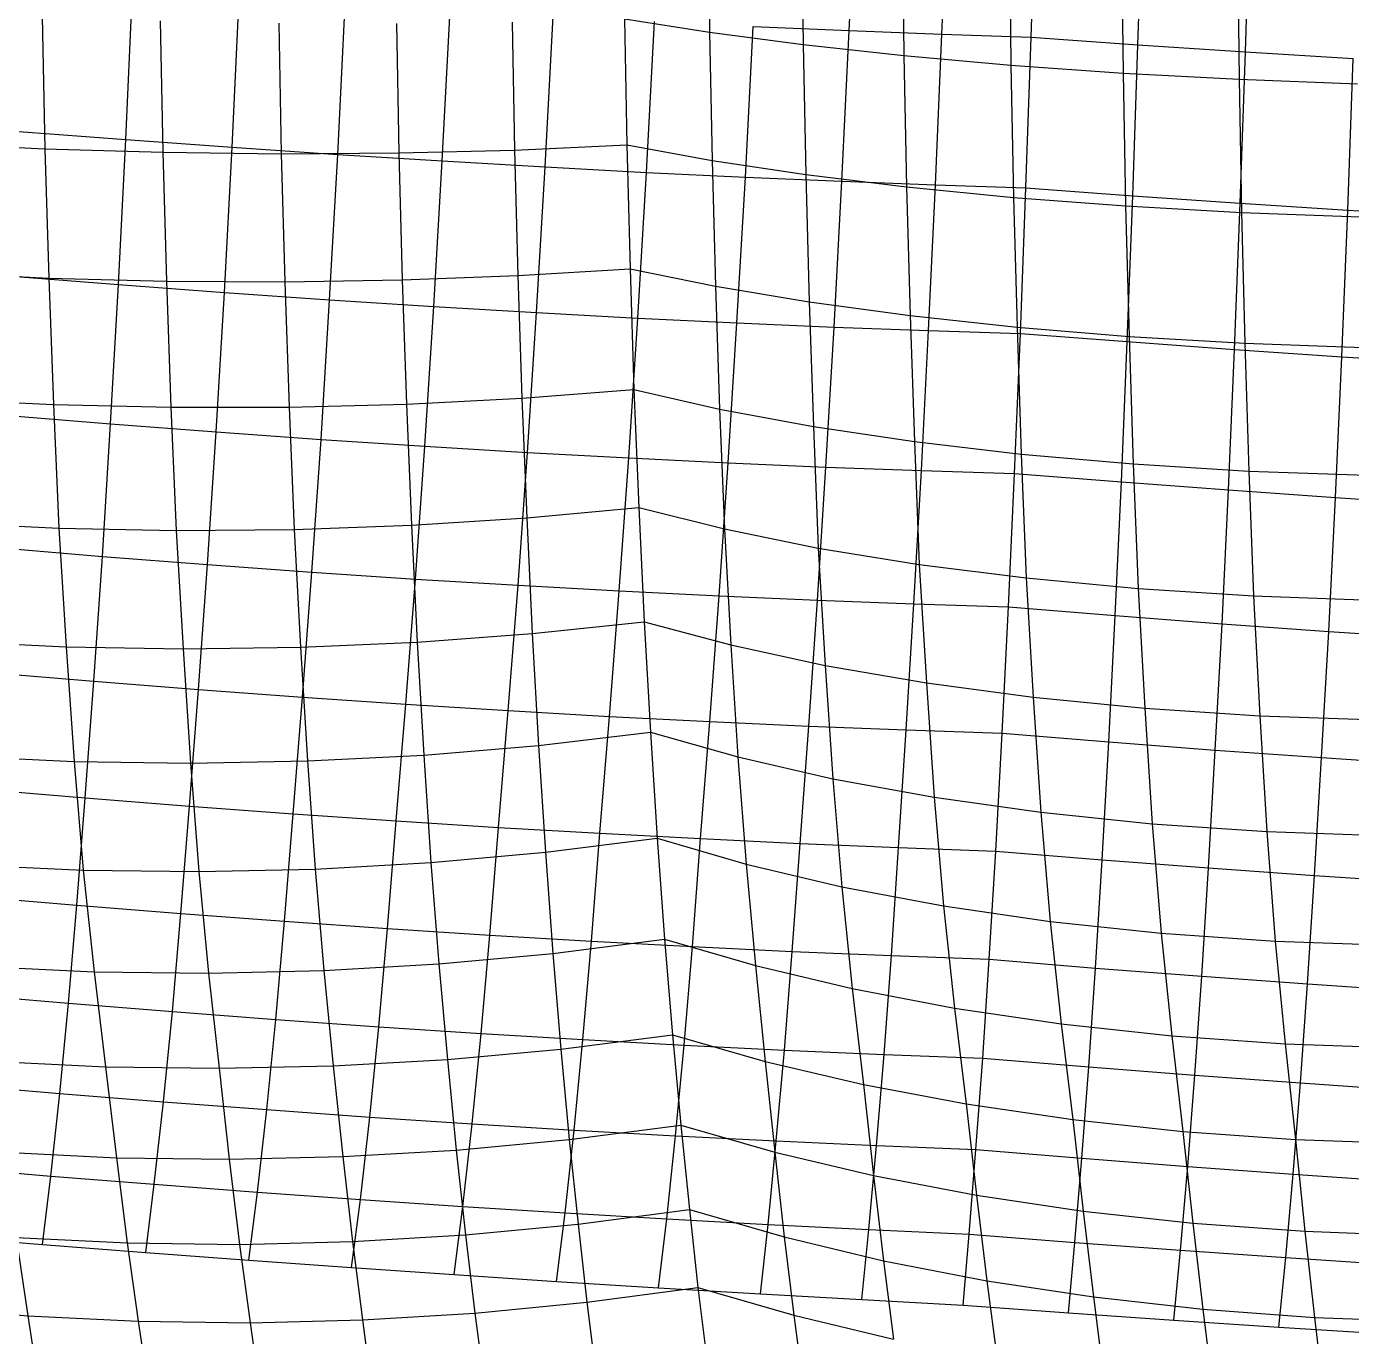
# Model space of a CAD drawing. Extents: x -429 to 429, y -1 to 209.
# Drawn here: x -140.01 to -114.73, y 15.68 to 40.67 of the extents above; entities that cross this region are included whole.
import ezdxf

# ---------------------------------------------------------------- set-up
doc = ezdxf.new("R2010")
doc.units = 0

msp = doc.modelspace()

# ---------------------------------------------------------------- linework, layer by layer
at = {"layer": 'default', "color": 3, "linetype": 'CONTINUOUS'}
for p, q in [((-124.313, 40.593, 28.727), (-124.178, 43.556, 29.001)), ((-122.543, 40.524, 27.706), (-122.425, 43.485, 27.94)), ((-120.841, 40.466, 26.577), (-120.748, 43.424, 26.764)), ((-120.841, 40.466, 26.577), (-120.748, 43.424, 26.764)), ((-118.805, 40.323, 26.88), (-118.714, 43.29, 27.12)), ((-116.754, 40.188, 27.055), (-116.661, 43.163, 27.339)), ((-138.117, 38.513, 32.194), (-137.988, 41.376, 32.54)), ((-136.087, 38.368, 32), (-135.951, 41.235, 32.369)), ((-134.072, 38.232, 31.688), (-133.928, 41.104, 32.071)), ((-132.078, 38.107, 31.259), (-131.928, 40.981, 31.646)), ((-130.113, 37.992, 30.716), (-129.959, 40.868, 31.097)), ((-128.183, 37.889, 30.06), (-128.028, 40.766, 30.426)), ((-126.294, 37.797, 29.293), (-126.144, 40.674, 29.635)), ((-126.144, 40.674, 29.635), (-124.313, 40.593, 28.727)), ((-124.453, 37.718, 28.418), (-124.313, 40.593, 28.727)), ((-124.313, 40.593, 28.727), (-122.543, 40.524, 27.706)), ((-122.666, 37.65, 27.438), (-122.543, 40.524, 27.706)), ((-122.543, 40.524, 27.706), (-120.841, 40.466, 26.577)), ((-120.94, 37.595, 26.355), (-120.841, 40.466, 26.577)), ((-120.94, 37.595, 26.355), (-120.841, 40.466, 26.577)), ((-120.841, 40.466, 26.577), (-118.805, 40.323, 26.88)), ((-118.902, 37.444, 26.605), (-118.805, 40.323, 26.88)), ((-118.805, 40.323, 26.88), (-116.754, 40.188, 27.055)), ((-116.854, 37.301, 26.736), (-116.754, 40.188, 27.055)), ((-116.754, 40.188, 27.055), (-114.696, 40.061, 27.1)), ((-114.801, 37.168, 26.748), (-114.696, 40.061, 27.1)), ((-140.155, 38.668, 32.271), (-138.117, 38.513, 32.194)), ((-138.256, 35.747, 31.801), (-138.117, 38.513, 32.194)), ((-138.117, 38.513, 32.194), (-136.087, 38.368, 32)), ((-136.234, 35.597, 31.58), (-136.087, 38.368, 32)), ((-136.087, 38.368, 32), (-134.072, 38.232, 31.688)), ((-134.227, 35.458, 31.253), (-134.072, 38.232, 31.688)), ((-134.072, 38.232, 31.688), (-132.078, 38.107, 31.259)), ((-132.239, 35.33, 30.821), (-132.078, 38.107, 31.259)), ((-132.078, 38.107, 31.259), (-130.113, 37.992, 30.716)), ((-130.278, 35.214, 30.284), (-130.113, 37.992, 30.716)), ((-130.113, 37.992, 30.716), (-128.183, 37.889, 30.06)), ((-128.347, 35.109, 29.644), (-128.183, 37.889, 30.06)), ((-128.183, 37.889, 30.06), (-126.294, 37.797, 29.293)), ((-126.454, 35.017, 28.904), (-126.294, 37.797, 29.293)), ((-126.294, 37.797, 29.293), (-124.453, 37.718, 28.418)), ((-124.602, 34.938, 28.064), (-124.453, 37.718, 28.418)), ((-124.453, 37.718, 28.418), (-122.666, 37.65, 27.438)), ((-122.798, 34.871, 27.128), (-122.666, 37.65, 27.438)), ((-122.666, 37.65, 27.438), (-120.94, 37.595, 26.355)), ((-121.046, 34.817, 26.097), (-120.94, 37.595, 26.355)), ((-121.046, 34.817, 26.097), (-120.94, 37.595, 26.355)), ((-120.94, 37.595, 26.355), (-118.902, 37.444, 26.605)), ((-119.007, 34.659, 26.288), (-118.902, 37.444, 26.605)), ((-118.902, 37.444, 26.605), (-116.854, 37.301, 26.736)), ((-116.962, 34.51, 26.371), (-116.854, 37.301, 26.736)), ((-116.854, 37.301, 26.736), (-114.801, 37.168, 26.748)), ((-114.915, 34.372, 26.346), (-114.801, 37.168, 26.748)), ((-114.801, 37.168, 26.748), (-112.751, 37.045, 26.641)), ((-140.287, 35.907, 31.914), (-138.256, 35.747, 31.801)), ((-138.404, 33.09, 31.37), (-138.256, 35.747, 31.801)), ((-138.256, 35.747, 31.801), (-136.234, 35.597, 31.58)), ((-136.39, 32.937, 31.123), (-136.234, 35.597, 31.58)), ((-136.234, 35.597, 31.58), (-134.227, 35.458, 31.253)), ((-134.39, 32.795, 30.781), (-134.227, 35.458, 31.253)), ((-134.227, 35.458, 31.253), (-132.239, 35.33, 30.821)), ((-132.408, 32.664, 30.344), (-132.239, 35.33, 30.821)), ((-132.239, 35.33, 30.821), (-130.278, 35.214, 30.284)), ((-130.45, 32.546, 29.814), (-130.278, 35.214, 30.284)), ((-130.278, 35.214, 30.284), (-128.347, 35.109, 29.644)), ((-128.519, 32.44, 29.19), (-128.347, 35.109, 29.644)), ((-128.347, 35.109, 29.644), (-126.454, 35.017, 28.904)), ((-126.62, 32.347, 28.476), (-126.454, 35.017, 28.904)), ((-126.454, 35.017, 28.904), (-124.602, 34.938, 28.064)), ((-124.757, 32.267, 27.673), (-124.602, 34.938, 28.064)), ((-124.602, 34.938, 28.064), (-122.798, 34.871, 27.128)), ((-122.935, 32.199, 26.782), (-122.798, 34.871, 27.128)), ((-122.798, 34.871, 27.128), (-121.046, 34.817, 26.097)), ((-121.157, 32.145, 25.805), (-121.046, 34.817, 26.097)), ((-121.157, 32.145, 25.805), (-121.046, 34.817, 26.097)), ((-121.046, 34.817, 26.097), (-119.007, 34.659, 26.288)), ((-119.119, 31.982, 25.936), (-119.007, 34.659, 26.288)), ((-119.007, 34.659, 26.288), (-116.962, 34.51, 26.371)), ((-117.077, 31.829, 25.97), (-116.962, 34.51, 26.371)), ((-116.962, 34.51, 26.371), (-114.915, 34.372, 26.346)), ((-115.036, 31.687, 25.907), (-114.915, 34.372, 26.346)), ((-114.915, 34.372, 26.346), (-112.872, 34.245, 26.213)), ((-140.428, 33.255, 31.521), (-138.404, 33.09, 31.37)), ((-138.561, 30.562, 30.894), (-138.404, 33.09, 31.37)), ((-138.404, 33.09, 31.37), (-136.39, 32.937, 31.123)), ((-136.555, 30.407, 30.619), (-136.39, 32.937, 31.123)), ((-136.39, 32.937, 31.123), (-134.39, 32.795, 30.781)), ((-134.563, 30.263, 30.26), (-134.39, 32.795, 30.781)), ((-134.39, 32.795, 30.781), (-132.408, 32.664, 30.344)), ((-132.587, 30.13, 29.818), (-132.408, 32.664, 30.344)), ((-132.408, 32.664, 30.344), (-130.45, 32.546, 29.814)), ((-130.631, 30.01, 29.294), (-130.45, 32.546, 29.814)), ((-130.45, 32.546, 29.814), (-128.519, 32.44, 29.19)), ((-128.699, 29.902, 28.689), (-128.519, 32.44, 29.19)), ((-128.519, 32.44, 29.19), (-126.62, 32.347, 28.476)), ((-126.794, 29.807, 28.004), (-126.62, 32.347, 28.476)), ((-126.62, 32.347, 28.476), (-124.757, 32.267, 27.673)), ((-124.919, 29.724, 27.24), (-124.757, 32.267, 27.673)), ((-124.757, 32.267, 27.673), (-122.935, 32.199, 26.782)), ((-123.078, 29.655, 26.399), (-122.935, 32.199, 26.782)), ((-122.935, 32.199, 26.782), (-121.157, 32.145, 25.805)), ((-121.274, 29.598, 25.482), (-121.157, 32.145, 25.805)), ((-121.274, 29.598, 25.482), (-121.157, 32.145, 25.805)), ((-121.157, 32.145, 25.805), (-119.119, 31.982, 25.936)), ((-119.238, 29.432, 25.547), (-119.119, 31.982, 25.936)), ((-119.119, 31.982, 25.936), (-117.077, 31.829, 25.97)), ((-117.2, 29.276, 25.527), (-117.077, 31.829, 25.97)), ((-117.077, 31.829, 25.97), (-115.036, 31.687, 25.907)), ((-115.164, 29.132, 25.422), (-115.036, 31.687, 25.907)), ((-115.036, 31.687, 25.907), (-112.999, 31.556, 25.747)), ((-140.576, 30.73, 31.086), (-138.561, 30.562, 30.894)), ((-138.726, 28.179, 30.384), (-138.561, 30.562, 30.894)), ((-138.561, 30.562, 30.894), (-136.555, 30.407, 30.619)), ((-136.728, 28.022, 30.077), (-136.555, 30.407, 30.619)), ((-136.555, 30.407, 30.619), (-134.563, 30.263, 30.26)), ((-134.743, 27.877, 29.7), (-134.563, 30.263, 30.26)), ((-134.563, 30.263, 30.26), (-132.587, 30.13, 29.818)), ((-132.772, 27.743, 29.253), (-132.587, 30.13, 29.818)), ((-132.587, 30.13, 29.818), (-130.631, 30.01, 29.294)), ((-130.819, 27.62, 28.736), (-130.631, 30.01, 29.294)), ((-130.631, 30.01, 29.294), (-128.699, 29.902, 28.689)), ((-128.885, 27.51, 28.15), (-128.699, 29.902, 28.689)), ((-128.699, 29.902, 28.689), (-126.794, 29.807, 28.004)), ((-126.973, 27.411, 27.495), (-126.794, 29.807, 28.004)), ((-126.794, 29.807, 28.004), (-124.919, 29.724, 27.24)), ((-125.086, 27.325, 26.774), (-124.919, 29.724, 27.24)), ((-124.919, 29.724, 27.24), (-123.078, 29.655, 26.399)), ((-123.225, 27.251, 25.986), (-123.078, 29.655, 26.399)), ((-123.078, 29.655, 26.399), (-121.274, 29.598, 25.482)), ((-121.395, 27.189, 25.132), (-121.274, 29.598, 25.482)), ((-121.395, 27.189, 25.132), (-121.274, 29.598, 25.482)), ((-121.274, 29.598, 25.482), (-119.238, 29.432, 25.547)), ((-119.361, 27.023, 25.128), (-119.238, 29.432, 25.547)), ((-119.238, 29.432, 25.547), (-117.2, 29.276, 25.527)), ((-117.328, 26.867, 25.05), (-117.2, 29.276, 25.527)), ((-117.2, 29.276, 25.527), (-115.164, 29.132, 25.422)), ((-115.3, 26.723, 24.901), (-115.164, 29.132, 25.422)), ((-115.164, 29.132, 25.422), (-113.135, 29, 25.232)), ((-140.732, 28.347, 30.619), (-138.726, 28.179, 30.384)), ((-138.892, 25.956, 29.865), (-138.726, 28.179, 30.384)), ((-138.726, 28.179, 30.384), (-136.728, 28.022, 30.077)), ((-136.902, 25.799, 29.529), (-136.728, 28.022, 30.077)), ((-136.728, 28.022, 30.077), (-134.743, 27.877, 29.7)), ((-134.923, 25.653, 29.135), (-134.743, 27.877, 29.7)), ((-134.743, 27.877, 29.7), (-132.772, 27.743, 29.253)), ((-132.957, 25.517, 28.682), (-132.772, 27.743, 29.253)), ((-132.772, 27.743, 29.253), (-130.819, 27.62, 28.736)), ((-131.004, 25.393, 28.171), (-130.819, 27.62, 28.736)), ((-130.819, 27.62, 28.736), (-128.885, 27.51, 28.15)), ((-129.068, 25.28, 27.603), (-128.885, 27.51, 28.15)), ((-128.885, 27.51, 28.15), (-126.973, 27.411, 27.495)), ((-127.149, 25.178, 26.977), (-126.973, 27.411, 27.495)), ((-126.973, 27.411, 27.495), (-125.086, 27.325, 26.774)), ((-125.25, 25.087, 26.295), (-125.086, 27.325, 26.774)), ((-125.086, 27.325, 26.774), (-123.225, 27.251, 25.986)), ((-123.372, 25.007, 25.556), (-123.225, 27.251, 25.986)), ((-123.225, 27.251, 25.986), (-121.395, 27.189, 25.132)), ((-121.517, 24.939, 24.763), (-121.395, 27.189, 25.132)), ((-121.517, 24.939, 24.763), (-121.395, 27.189, 25.132)), ((-121.395, 27.189, 25.132), (-119.361, 27.023, 25.128)), ((-119.487, 24.775, 24.693), (-119.361, 27.023, 25.128)), ((-119.361, 27.023, 25.128), (-117.328, 26.867, 25.05)), ((-117.46, 24.62, 24.562), (-117.328, 26.867, 25.05)), ((-117.328, 26.867, 25.05), (-115.3, 26.723, 24.901)), ((-115.437, 24.477, 24.372), (-115.3, 26.723, 24.901)), ((-115.3, 26.723, 24.901), (-113.277, 26.59, 24.68)), ((-140.891, 26.124, 30.141), (-138.892, 25.956, 29.865)), ((-139.049, 23.907, 29.395), (-138.892, 25.956, 29.865)), ((-138.892, 25.956, 29.865), (-136.902, 25.799, 29.529)), ((-137.063, 23.748, 29.042), (-136.902, 25.799, 29.529)), ((-136.902, 25.799, 29.529), (-134.923, 25.653, 29.135)), ((-135.086, 23.6, 28.637), (-134.923, 25.653, 29.135)), ((-134.923, 25.653, 29.135), (-132.957, 25.517, 28.682)), ((-133.121, 23.462, 28.181), (-132.957, 25.517, 28.682)), ((-132.957, 25.517, 28.682), (-131.004, 25.393, 28.171)), ((-131.168, 23.336, 27.673), (-131.004, 25.393, 28.171)), ((-131.004, 25.393, 28.171), (-129.068, 25.28, 27.603)), ((-129.229, 23.221, 27.115), (-129.068, 25.28, 27.603)), ((-129.068, 25.28, 27.603), (-127.149, 25.178, 26.977)), ((-127.305, 23.118, 26.505), (-127.149, 25.178, 26.977)), ((-127.149, 25.178, 26.977), (-125.25, 25.087, 26.295)), ((-125.398, 23.025, 25.846), (-125.25, 25.087, 26.295)), ((-125.25, 25.087, 26.295), (-123.372, 25.007, 25.556)), ((-123.509, 22.945, 25.136), (-123.372, 25.007, 25.556)), ((-123.372, 25.007, 25.556), (-121.517, 24.939, 24.763)), ((-121.64, 22.875, 24.378), (-121.517, 24.939, 24.763)), ((-121.64, 22.875, 24.378), (-121.517, 24.939, 24.763)), ((-121.517, 24.939, 24.763), (-119.487, 24.775, 24.693)), ((-119.612, 22.708, 24.269), (-119.487, 24.775, 24.693)), ((-119.487, 24.775, 24.693), (-117.46, 24.62, 24.562)), ((-117.588, 22.551, 24.107), (-117.46, 24.62, 24.562)), ((-117.46, 24.62, 24.562), (-115.437, 24.477, 24.372)), ((-115.568, 22.405, 23.892), (-115.437, 24.477, 24.372)), ((-115.437, 24.477, 24.372), (-113.421, 24.343, 24.121)), ((-141.044, 24.077, 29.695), (-139.049, 23.907, 29.395)), ((-139.21, 22.038, 28.897), (-139.049, 23.907, 29.395)), ((-139.049, 23.907, 29.395), (-137.063, 23.748, 29.042)), ((-137.227, 21.877, 28.526), (-137.063, 23.748, 29.042)), ((-137.063, 23.748, 29.042), (-135.086, 23.6, 28.637)), ((-135.253, 21.727, 28.11), (-135.086, 23.6, 28.637)), ((-135.086, 23.6, 28.637), (-133.121, 23.462, 28.181)), ((-133.289, 21.588, 27.65), (-133.121, 23.462, 28.181)), ((-133.121, 23.462, 28.181), (-131.168, 23.336, 27.673)), ((-131.335, 21.46, 27.145), (-131.168, 23.336, 27.673)), ((-131.168, 23.336, 27.673), (-129.229, 23.221, 27.115)), ((-129.393, 21.343, 26.597), (-129.229, 23.221, 27.115)), ((-129.229, 23.221, 27.115), (-127.305, 23.118, 26.505)), ((-127.464, 21.238, 26.005), (-127.305, 23.118, 26.505)), ((-127.305, 23.118, 26.505), (-125.398, 23.025, 25.846)), ((-125.549, 21.144, 25.369), (-125.398, 23.025, 25.846)), ((-125.398, 23.025, 25.846), (-123.509, 22.945, 25.136)), ((-123.649, 21.061, 24.69), (-123.509, 22.945, 25.136)), ((-123.509, 22.945, 25.136), (-121.64, 22.875, 24.378)), ((-121.765, 20.99, 23.969), (-121.64, 22.875, 24.378)), ((-121.765, 20.99, 23.969), (-121.64, 22.875, 24.378)), ((-121.64, 22.875, 24.378), (-119.612, 22.708, 24.269)), ((-119.74, 20.821, 23.82), (-119.612, 22.708, 24.269)), ((-119.612, 22.708, 24.269), (-117.588, 22.551, 24.107)), ((-117.719, 20.663, 23.624), (-117.588, 22.551, 24.107)), ((-117.588, 22.551, 24.107), (-115.568, 22.405, 23.892)), ((-115.702, 20.516, 23.383), (-115.568, 22.405, 23.892)), ((-115.568, 22.405, 23.892), (-113.554, 22.27, 23.624)), ((-141.2, 22.209, 29.223), (-139.21, 22.038, 28.897)), ((-139.376, 20.318, 28.365), (-139.21, 22.038, 28.897)), ((-139.21, 22.038, 28.897), (-137.227, 21.877, 28.526)), ((-137.397, 20.157, 27.975), (-137.227, 21.877, 28.526)), ((-137.227, 21.877, 28.526), (-135.253, 21.727, 28.11)), ((-135.425, 20.007, 27.548), (-135.253, 21.727, 28.11)), ((-135.253, 21.727, 28.11), (-133.289, 21.588, 27.65)), ((-133.462, 19.866, 27.083), (-133.289, 21.588, 27.65)), ((-133.289, 21.588, 27.65), (-131.335, 21.46, 27.145)), ((-131.507, 19.737, 26.582), (-131.335, 21.46, 27.145)), ((-131.335, 21.46, 27.145), (-129.393, 21.343, 26.597)), ((-129.562, 19.618, 26.045), (-129.393, 21.343, 26.597)), ((-129.393, 21.343, 26.597), (-127.464, 21.238, 26.005)), ((-127.628, 19.509, 25.47), (-127.464, 21.238, 26.005)), ((-127.464, 21.238, 26.005), (-125.549, 21.144, 25.369)), ((-125.704, 19.411, 24.86), (-125.549, 21.144, 25.369)), ((-125.549, 21.144, 25.369), (-123.649, 21.061, 24.69)), ((-123.793, 19.323, 24.213), (-123.649, 21.061, 24.69)), ((-123.649, 21.061, 24.69), (-121.765, 20.99, 23.969)), ((-121.894, 19.246, 23.531), (-121.765, 20.99, 23.969)), ((-121.894, 19.246, 23.531), (-121.765, 20.99, 23.969)), ((-121.765, 20.99, 23.969), (-119.74, 20.821, 23.82)), ((-119.873, 19.079, 23.339), (-119.74, 20.821, 23.82)), ((-119.74, 20.821, 23.82), (-117.719, 20.663, 23.624)), ((-141.362, 20.488, 28.718), (-139.376, 20.318, 28.365)), ((-117.854, 18.923, 23.109), (-117.719, 20.663, 23.624)), ((-117.719, 20.663, 23.624), (-115.702, 20.516, 23.383)), ((-115.84, 18.777, 22.841), (-115.702, 20.516, 23.383)), ((-115.702, 20.516, 23.383), (-113.691, 20.379, 23.097)), ((-139.546, 18.741, 27.811), (-139.376, 20.318, 28.365)), ((-139.376, 20.318, 28.365), (-137.397, 20.157, 27.975)), ((-137.571, 18.583, 27.399), (-137.397, 20.157, 27.975)), ((-137.397, 20.157, 27.975), (-135.425, 20.007, 27.548)), ((-135.602, 18.434, 26.958), (-135.425, 20.007, 27.548)), ((-135.425, 20.007, 27.548), (-133.462, 19.866, 27.083)), ((-133.639, 18.294, 26.489), (-133.462, 19.866, 27.083)), ((-133.462, 19.866, 27.083), (-131.507, 19.737, 26.582)), ((-131.683, 18.162, 25.992), (-131.507, 19.737, 26.582)), ((-131.507, 19.737, 26.582), (-129.562, 19.618, 26.045)), ((-129.735, 18.038, 25.466), (-129.562, 19.618, 26.045)), ((-129.562, 19.618, 26.045), (-127.628, 19.509, 25.47)), ((-127.794, 17.924, 24.913), (-127.628, 19.509, 25.47)), ((-127.628, 19.509, 25.47), (-125.704, 19.411, 24.86)), ((-125.862, 17.818, 24.332), (-125.704, 19.411, 24.86)), ((-125.704, 19.411, 24.86), (-123.793, 19.323, 24.213)), ((-123.938, 17.72, 23.722), (-123.793, 19.323, 24.213)), ((-123.793, 19.323, 24.213), (-121.894, 19.246, 23.531)), ((-122.023, 17.632, 23.086), (-121.894, 19.246, 23.531)), ((-122.023, 17.632, 23.086), (-121.894, 19.246, 23.531)), ((-121.894, 19.246, 23.531), (-119.873, 19.079, 23.339)), ((-120.006, 17.474, 22.845), (-119.873, 19.079, 23.339)), ((-119.873, 19.079, 23.339), (-117.854, 18.923, 23.109)), ((-141.527, 18.907, 28.194), (-139.546, 18.741, 27.811)), ((-139.704, 17.432, 27.288), (-139.546, 18.741, 27.811)), ((-139.546, 18.741, 27.811), (-137.571, 18.583, 27.399)), ((-117.992, 17.324, 22.574), (-117.854, 18.923, 23.109)), ((-117.854, 18.923, 23.109), (-115.84, 18.777, 22.841)), ((-115.982, 17.183, 22.275), (-115.84, 18.777, 22.841)), ((-115.84, 18.777, 22.841), (-113.832, 18.641, 22.535)), ((-137.734, 17.28, 26.85), (-137.571, 18.583, 27.399)), ((-137.571, 18.583, 27.399), (-135.602, 18.434, 26.958)), ((-135.768, 17.133, 26.395), (-135.602, 18.434, 26.958)), ((-135.602, 18.434, 26.958), (-133.639, 18.294, 26.489)), ((-133.806, 16.993, 25.92), (-133.639, 18.294, 26.489)), ((-133.639, 18.294, 26.489), (-131.683, 18.162, 25.992)), ((-131.849, 16.859, 25.428), (-131.683, 18.162, 25.992)), ((-131.683, 18.162, 25.992), (-129.735, 18.038, 25.466)), ((-129.897, 16.73, 24.917), (-129.735, 18.038, 25.466)), ((-129.735, 18.038, 25.466), (-127.794, 17.924, 24.913)), ((-127.949, 16.608, 24.387), (-127.794, 17.924, 24.913)), ((-127.794, 17.924, 24.913), (-125.862, 17.818, 24.332)), ((-126.006, 16.492, 23.839), (-125.862, 17.818, 24.332)), ((-125.862, 17.818, 24.332), (-123.938, 17.72, 23.722)), ((-124.069, 16.382, 23.274), (-123.938, 17.72, 23.722)), ((-123.938, 17.72, 23.722), (-122.023, 17.632, 23.086)), ((-141.678, 17.591, 27.707), (-139.704, 17.432, 27.288)), ((-122.137, 16.278, 22.689), (-122.023, 17.632, 23.086)), ((-122.137, 16.278, 22.689), (-122.023, 17.632, 23.086)), ((-122.023, 17.632, 23.086), (-120.006, 17.474, 22.845)), ((-120.126, 16.133, 22.392), (-120.006, 17.474, 22.845)), ((-120.006, 17.474, 22.845), (-117.992, 17.324, 22.574)), ((-139.704, 17.432, 27.288), (-137.734, 17.28, 26.85)), ((-137.734, 17.28, 26.85), (-135.768, 17.133, 26.395)), ((-118.118, 15.993, 22.076), (-117.992, 17.324, 22.574)), ((-117.992, 17.324, 22.574), (-115.982, 17.183, 22.275)), ((-135.768, 17.133, 26.395), (-133.806, 16.993, 25.92)), ((-133.806, 16.993, 25.92), (-131.849, 16.859, 25.428)), ((-116.113, 15.86, 21.742), (-115.982, 17.183, 22.275)), ((-115.982, 17.183, 22.275), (-113.976, 17.05, 21.947)), ((-131.849, 16.859, 25.428), (-129.897, 16.73, 24.917)), ((-129.897, 16.73, 24.917), (-127.949, 16.608, 24.387)), ((-127.949, 16.608, 24.387), (-126.006, 16.492, 23.839)), ((-126.006, 16.492, 23.839), (-124.069, 16.382, 23.274)), ((-124.069, 16.382, 23.274), (-122.137, 16.278, 22.689)), ((-122.137, 16.278, 22.689), (-120.126, 16.133, 22.392)), ((-120.126, 16.133, 22.392), (-118.118, 15.993, 22.076)), ((-118.118, 15.993, 22.076), (-116.113, 15.86, 21.742)), ((-116.113, 15.86, 21.742), (-114.112, 15.733, 21.388))]:
    msp.add_line(p, q, dxfattribs=at)
at = {"layer": 'default', "color": 5, "linetype": 'CONTINUOUS'}
for p, q in [((-127.007, 43.053, -9.301), (-126.976, 40.562, -8.989)), ((-125.226, 42.85, -10.745), (-125.194, 40.326, -10.425)), ((-123.304, 42.666, -11.996), (-123.271, 40.117, -11.668)), ((-121.261, 42.504, -13.038), (-121.228, 39.935, -12.705)), ((-119.12, 42.365, -13.861), (-119.088, 39.784, -13.524)), ((-116.905, 42.251, -14.455), (-116.875, 39.664, -14.117)), ((-139.712, 40.855, -8.597), (-139.658, 38.34, -8.186)), ((-137.459, 40.779, -8.822), (-137.408, 38.272, -8.414)), ((-135.197, 40.737, -8.811), (-135.148, 38.244, -8.409)), ((-132.949, 40.73, -8.564), (-132.903, 38.259, -8.17)), ((-130.742, 40.757, -8.084), (-130.697, 38.315, -7.701)), ((-128.599, 40.82, -7.376), (-126.976, 40.562, -8.989)), ((-128.599, 40.82, -7.376), (-128.555, 38.411, -7.006)), ((-128.599, 40.82, -7.376), (-128.555, 38.411, -7.006)), ((-126.976, 40.562, -8.989), (-125.194, 40.326, -10.425)), ((-126.976, 40.562, -8.989), (-126.928, 38.115, -8.606)), ((-125.194, 40.326, -10.425), (-123.271, 40.117, -11.668)), ((-125.194, 40.326, -10.425), (-125.143, 37.847, -10.03)), ((-123.271, 40.117, -11.668), (-121.228, 39.935, -12.705)), ((-123.271, 40.117, -11.668), (-123.219, 37.612, -11.264)), ((-121.228, 39.935, -12.705), (-119.088, 39.784, -13.524)), ((-121.228, 39.935, -12.705), (-121.177, 37.412, -12.294)), ((-119.088, 39.784, -13.524), (-116.875, 39.664, -14.117)), ((-119.088, 39.784, -13.524), (-119.039, 37.248, -13.108)), ((-116.875, 39.664, -14.117), (-114.613, 39.578, -14.476)), ((-116.875, 39.664, -14.117), (-116.828, 37.123, -13.698)), ((-141.874, 38.449, -7.728), (-139.658, 38.34, -8.186)), ((-139.658, 38.34, -8.186), (-137.408, 38.272, -8.414)), ((-139.658, 38.34, -8.186), (-139.586, 35.872, -7.707)), ((-137.408, 38.272, -8.414), (-135.148, 38.244, -8.409)), ((-137.408, 38.272, -8.414), (-137.339, 35.812, -7.938)), ((-135.148, 38.244, -8.409), (-132.903, 38.259, -8.17)), ((-135.148, 38.244, -8.409), (-135.082, 35.8, -7.939)), ((-132.903, 38.259, -8.17), (-130.697, 38.315, -7.701)), ((-132.903, 38.259, -8.17), (-132.84, 35.836, -7.709)), ((-130.697, 38.315, -7.701), (-128.555, 38.411, -7.006)), ((-130.697, 38.315, -7.701), (-130.636, 35.92, -7.251)), ((-128.555, 38.411, -7.006), (-126.928, 38.115, -8.606)), ((-128.555, 38.411, -7.006), (-128.495, 36.051, -6.571)), ((-128.555, 38.411, -7.006), (-128.495, 36.051, -6.571)), ((-126.928, 38.115, -8.606), (-125.143, 37.847, -10.03)), ((-126.928, 38.115, -8.606), (-126.864, 35.716, -8.156)), ((-125.143, 37.847, -10.03), (-123.219, 37.612, -11.264)), ((-125.143, 37.847, -10.03), (-125.077, 35.417, -9.568)), ((-123.219, 37.612, -11.264), (-121.177, 37.412, -12.294)), ((-123.219, 37.612, -11.264), (-123.152, 35.156, -10.791)), ((-121.177, 37.412, -12.294), (-119.039, 37.248, -13.108)), ((-121.177, 37.412, -12.294), (-121.111, 34.936, -11.813)), ((-119.039, 37.248, -13.108), (-116.828, 37.123, -13.698)), ((-119.039, 37.248, -13.108), (-118.974, 34.76, -12.622)), ((-116.828, 37.123, -13.698), (-114.568, 37.038, -14.058)), ((-116.828, 37.123, -13.698), (-116.765, 34.63, -13.21)), ((-141.8, 35.98, -7.248), (-139.586, 35.872, -7.707)), ((-132.84, 35.836, -7.709), (-130.636, 35.92, -7.251)), ((-130.636, 35.92, -7.251), (-128.495, 36.051, -6.571)), ((-130.636, 35.92, -7.251), (-130.559, 33.579, -6.737)), ((-128.495, 36.051, -6.571), (-126.864, 35.716, -8.156)), ((-128.495, 36.051, -6.571), (-128.419, 33.745, -6.072)), ((-128.495, 36.051, -6.571), (-128.419, 33.745, -6.072)), ((-139.586, 35.872, -7.707), (-137.339, 35.812, -7.938)), ((-139.586, 35.872, -7.707), (-139.497, 33.458, -7.161)), ((-137.339, 35.812, -7.938), (-135.082, 35.8, -7.939)), ((-137.339, 35.812, -7.938), (-137.253, 33.407, -7.395)), ((-135.082, 35.8, -7.939), (-132.84, 35.836, -7.709)), ((-135.082, 35.8, -7.939), (-134.999, 33.41, -7.402)), ((-132.84, 35.836, -7.709), (-132.76, 33.467, -7.182)), ((-126.864, 35.716, -8.156), (-125.077, 35.417, -9.568)), ((-126.864, 35.716, -8.156), (-126.785, 33.371, -7.641)), ((-125.077, 35.417, -9.568), (-123.152, 35.156, -10.791)), ((-125.077, 35.417, -9.568), (-124.996, 33.04, -9.039)), ((-123.152, 35.156, -10.791), (-121.111, 34.936, -11.813)), ((-123.152, 35.156, -10.791), (-123.07, 32.753, -10.251)), ((-121.111, 34.936, -11.813), (-118.974, 34.76, -12.622)), ((-121.111, 34.936, -11.813), (-121.029, 32.515, -11.264)), ((-118.974, 34.76, -12.622), (-116.765, 34.63, -13.21)), ((-118.974, 34.76, -12.622), (-118.894, 32.327, -12.067)), ((-116.765, 34.63, -13.21), (-114.509, 34.547, -13.57)), ((-116.765, 34.63, -13.21), (-116.688, 32.191, -12.652)), ((-130.559, 33.579, -6.737), (-128.419, 33.745, -6.072)), ((-128.419, 33.745, -6.072), (-126.785, 33.371, -7.641)), ((-128.419, 33.745, -6.072), (-128.329, 31.497, -5.511)), ((-128.419, 33.745, -6.072), (-128.329, 31.497, -5.511)), ((-141.707, 33.565, -6.702), (-139.497, 33.458, -7.161)), ((-139.497, 33.458, -7.161), (-137.253, 33.407, -7.395)), ((-139.497, 33.458, -7.161), (-139.392, 31.101, -6.56)), ((-137.253, 33.407, -7.395), (-134.999, 33.41, -7.402)), ((-137.253, 33.407, -7.395), (-137.151, 31.058, -6.797)), ((-134.999, 33.41, -7.402), (-132.76, 33.467, -7.182)), ((-134.999, 33.41, -7.402), (-134.9, 31.076, -6.81)), ((-132.76, 33.467, -7.182), (-130.559, 33.579, -6.737)), ((-132.76, 33.467, -7.182), (-132.664, 31.156, -6.598)), ((-130.559, 33.579, -6.737), (-130.466, 31.297, -6.163)), ((-126.785, 33.371, -7.641), (-124.996, 33.04, -9.039)), ((-126.785, 33.371, -7.641), (-126.692, 31.086, -7.066)), ((-124.996, 33.04, -9.039), (-123.07, 32.753, -10.251)), ((-124.996, 33.04, -9.039), (-124.902, 30.721, -8.451)), ((-123.07, 32.753, -10.251), (-121.029, 32.515, -11.264)), ((-123.07, 32.753, -10.251), (-122.976, 30.409, -9.653)), ((-121.029, 32.515, -11.264), (-118.894, 32.327, -12.067)), ((-121.029, 32.515, -11.264), (-120.936, 30.151, -10.659)), ((-118.894, 32.327, -12.067), (-116.688, 32.191, -12.652)), ((-118.894, 32.327, -12.067), (-118.802, 29.95, -11.457)), ((-116.688, 32.191, -12.652), (-114.434, 32.11, -13.013)), ((-116.688, 32.191, -12.652), (-116.598, 29.81, -12.04)), ((-130.466, 31.297, -6.163), (-128.329, 31.497, -5.511)), ((-128.329, 31.497, -5.511), (-126.692, 31.086, -7.066)), ((-128.329, 31.497, -5.511), (-128.224, 29.316, -4.892)), ((-128.329, 31.497, -5.511), (-128.224, 29.316, -4.892)), ((-141.6, 31.206, -6.101), (-139.392, 31.101, -6.56)), ((-139.392, 31.101, -6.56), (-137.151, 31.058, -6.797)), ((-139.392, 31.101, -6.56), (-139.254, 28.836, -5.811)), ((-134.9, 31.076, -6.81), (-132.664, 31.156, -6.598)), ((-132.664, 31.156, -6.598), (-130.466, 31.297, -6.163)), ((-132.664, 31.156, -6.598), (-132.554, 28.926, -5.903)), ((-130.466, 31.297, -6.163), (-130.361, 29.089, -5.503)), ((-137.151, 31.058, -6.797), (-134.9, 31.076, -6.81)), ((-137.151, 31.058, -6.797), (-137.023, 28.799, -6.058)), ((-134.9, 31.076, -6.81), (-134.782, 28.83, -6.089)), ((-126.692, 31.086, -7.066), (-124.902, 30.721, -8.451)), ((-126.692, 31.086, -7.066), (-126.571, 28.873, -6.408)), ((-124.902, 30.721, -8.451), (-122.976, 30.409, -9.653)), ((-124.902, 30.721, -8.451), (-124.77, 28.483, -7.759)), ((-122.976, 30.409, -9.653), (-120.936, 30.151, -10.659)), ((-122.976, 30.409, -9.653), (-122.84, 28.15, -8.932)), ((-120.936, 30.151, -10.659), (-118.802, 29.95, -11.457)), ((-120.936, 30.151, -10.659), (-120.8, 27.877, -9.916)), ((-118.802, 29.95, -11.457), (-116.598, 29.81, -12.04)), ((-118.802, 29.95, -11.457), (-118.672, 27.667, -10.7)), ((-116.598, 29.81, -12.04), (-114.347, 29.73, -12.401)), ((-116.598, 29.81, -12.04), (-116.476, 27.522, -11.276)), ((-132.554, 28.926, -5.903), (-130.361, 29.089, -5.503)), ((-130.361, 29.089, -5.503), (-128.224, 29.316, -4.892)), ((-130.361, 29.089, -5.503), (-130.241, 26.956, -4.792)), ((-128.224, 29.316, -4.892), (-126.571, 28.873, -6.408)), ((-128.224, 29.316, -4.892), (-128.106, 27.208, -4.22)), ((-128.224, 29.316, -4.892), (-128.106, 27.208, -4.22)), ((-141.453, 28.94, -5.351), (-139.254, 28.836, -5.811)), ((-139.254, 28.836, -5.811), (-137.023, 28.799, -6.058)), ((-139.254, 28.836, -5.811), (-139.103, 26.649, -5.019)), ((-137.023, 28.799, -6.058), (-134.782, 28.83, -6.089)), ((-134.782, 28.83, -6.089), (-132.554, 28.926, -5.903)), ((-134.782, 28.83, -6.089), (-134.65, 26.659, -5.322)), ((-132.554, 28.926, -5.903), (-132.429, 26.772, -5.161)), ((-126.571, 28.873, -6.408), (-124.77, 28.483, -7.759)), ((-126.571, 28.873, -6.408), (-126.437, 26.735, -5.699)), ((-137.023, 28.799, -6.058), (-136.882, 26.618, -5.274)), ((-124.77, 28.483, -7.759), (-122.84, 28.15, -8.932)), ((-124.77, 28.483, -7.759), (-124.628, 26.32, -7.017)), ((-122.84, 28.15, -8.932), (-120.8, 27.877, -9.916)), ((-122.84, 28.15, -8.932), (-122.694, 25.967, -8.163)), ((-120.8, 27.877, -9.916), (-118.672, 27.667, -10.7)), ((-120.8, 27.877, -9.916), (-120.656, 25.68, -9.126)), ((-118.672, 27.667, -10.7), (-116.476, 27.522, -11.276)), ((-118.672, 27.667, -10.7), (-118.532, 25.461, -9.896)), ((-116.476, 27.522, -11.276), (-114.234, 27.444, -11.639)), ((-116.476, 27.522, -11.276), (-116.343, 25.313, -10.466)), ((-130.241, 26.956, -4.792), (-128.106, 27.208, -4.22)), ((-128.106, 27.208, -4.22), (-126.437, 26.735, -5.699)), ((-128.106, 27.208, -4.22), (-127.976, 25.185, -3.503)), ((-128.106, 27.208, -4.22), (-127.976, 25.185, -3.503)), ((-132.429, 26.772, -5.161), (-130.241, 26.956, -4.792)), ((-130.241, 26.956, -4.792), (-130.11, 24.917, -4.012)), ((-141.293, 26.751, -4.557), (-139.103, 26.649, -5.019)), ((-139.103, 26.649, -5.019), (-136.882, 26.618, -5.274)), ((-139.103, 26.649, -5.019), (-138.926, 24.577, -4.107)), ((-136.882, 26.618, -5.274), (-134.65, 26.659, -5.322)), ((-136.882, 26.618, -5.274), (-136.719, 24.55, -4.377)), ((-134.65, 26.659, -5.322), (-132.429, 26.772, -5.161)), ((-134.65, 26.659, -5.322), (-134.501, 24.598, -4.451)), ((-132.429, 26.772, -5.161), (-132.292, 24.721, -4.329)), ((-126.437, 26.735, -5.699), (-124.628, 26.32, -7.017)), ((-126.437, 26.735, -5.699), (-126.281, 24.691, -4.923)), ((-124.628, 26.32, -7.017), (-122.694, 25.967, -8.163)), ((-124.628, 26.32, -7.017), (-124.455, 24.26, -6.191)), ((-122.694, 25.967, -8.163), (-120.656, 25.68, -9.126)), ((-122.694, 25.967, -8.163), (-122.515, 23.894, -7.294)), ((-120.656, 25.68, -9.126), (-118.532, 25.461, -9.896)), ((-120.656, 25.68, -9.126), (-120.477, 23.598, -8.225)), ((-118.532, 25.461, -9.896), (-116.343, 25.313, -10.466)), ((-118.532, 25.461, -9.896), (-118.361, 23.373, -8.974)), ((-116.343, 25.313, -10.466), (-114.11, 25.236, -10.831)), ((-116.343, 25.313, -10.466), (-116.183, 23.222, -9.534)), ((-130.11, 24.917, -4.012), (-127.976, 25.185, -3.503)), ((-127.976, 25.185, -3.503), (-126.281, 24.691, -4.923)), ((-127.976, 25.185, -3.503), (-127.835, 23.257, -2.745)), ((-127.976, 25.185, -3.503), (-127.835, 23.257, -2.745)), ((-132.292, 24.721, -4.329), (-130.11, 24.917, -4.012)), ((-130.11, 24.917, -4.012), (-129.969, 22.985, -3.17)), ((-141.102, 24.68, -3.643), (-138.926, 24.577, -4.107)), ((-138.926, 24.577, -4.107), (-136.719, 24.55, -4.377)), ((-138.926, 24.577, -4.107), (-138.721, 22.639, -3.085)), ((-136.719, 24.55, -4.377), (-134.501, 24.598, -4.451)), ((-136.719, 24.55, -4.377), (-136.535, 22.612, -3.375)), ((-134.501, 24.598, -4.451), (-132.292, 24.721, -4.329)), ((-134.501, 24.598, -4.451), (-134.336, 22.661, -3.486)), ((-132.292, 24.721, -4.329), (-132.142, 22.786, -3.417)), ((-126.281, 24.691, -4.923), (-124.455, 24.26, -6.191)), ((-126.281, 24.691, -4.923), (-126.102, 22.754, -4.087)), ((-124.455, 24.26, -6.191), (-122.515, 23.894, -7.294)), ((-124.455, 24.26, -6.191), (-124.254, 22.316, -5.286)), ((-122.515, 23.894, -7.294), (-120.477, 23.598, -8.225)), ((-122.515, 23.894, -7.294), (-122.304, 21.945, -6.333)), ((-120.477, 23.598, -8.225), (-118.361, 23.373, -8.974)), ((-120.477, 23.598, -8.225), (-120.267, 21.645, -7.22)), ((-118.361, 23.373, -8.974), (-116.183, 23.222, -9.534)), ((-118.361, 23.373, -8.974), (-118.16, 21.418, -7.941)), ((-129.969, 22.985, -3.17), (-127.835, 23.257, -2.745)), ((-127.835, 23.257, -2.745), (-126.102, 22.754, -4.087)), ((-127.835, 23.257, -2.745), (-127.685, 21.432, -1.952)), ((-127.835, 23.257, -2.745), (-127.685, 21.432, -1.952)), ((-116.183, 23.222, -9.534), (-113.965, 23.146, -9.901)), ((-116.183, 23.222, -9.534), (-115.998, 21.265, -8.489)), ((-134.336, 22.661, -3.486), (-132.142, 22.786, -3.417)), ((-132.142, 22.786, -3.417), (-129.969, 22.985, -3.17)), ((-132.142, 22.786, -3.417), (-131.979, 20.966, -2.463)), ((-129.969, 22.985, -3.17), (-129.817, 21.162, -2.288)), ((-126.102, 22.754, -4.087), (-124.254, 22.316, -5.286)), ((-126.102, 22.754, -4.087), (-125.914, 20.926, -3.211)), ((-140.879, 22.742, -2.618), (-138.721, 22.639, -3.085)), ((-138.721, 22.639, -3.085), (-136.535, 22.612, -3.375)), ((-138.721, 22.639, -3.085), (-138.503, 20.825, -2.016)), ((-136.535, 22.612, -3.375), (-134.336, 22.661, -3.486)), ((-136.535, 22.612, -3.375), (-136.336, 20.797, -2.326)), ((-134.336, 22.661, -3.486), (-134.157, 20.844, -2.476)), ((-124.254, 22.316, -5.286), (-122.304, 21.945, -6.333)), ((-124.254, 22.316, -5.286), (-124.042, 20.487, -4.339)), ((-122.304, 21.945, -6.333), (-120.267, 21.645, -7.22)), ((-122.304, 21.945, -6.333), (-122.081, 20.116, -5.327)), ((-120.267, 21.645, -7.22), (-118.16, 21.418, -7.941)), ((-120.267, 21.645, -7.22), (-120.045, 19.816, -6.169)), ((-129.817, 21.162, -2.288), (-127.685, 21.432, -1.952)), ((-127.685, 21.432, -1.952), (-125.914, 20.926, -3.211)), ((-127.685, 21.432, -1.952), (-127.527, 19.712, -1.134)), ((-127.685, 21.432, -1.952), (-127.527, 19.712, -1.134)), ((-118.16, 21.418, -7.941), (-115.998, 21.265, -8.489)), ((-118.16, 21.418, -7.941), (-117.947, 19.589, -6.86)), ((-115.998, 21.265, -8.489), (-113.798, 21.189, -8.86)), ((-115.998, 21.265, -8.489), (-115.8, 19.436, -7.395)), ((-131.979, 20.966, -2.463), (-129.817, 21.162, -2.288)), ((-129.817, 21.162, -2.288), (-129.655, 19.437, -1.412)), ((-140.642, 20.929, -1.546), (-138.503, 20.825, -2.016)), ((-138.503, 20.825, -2.016), (-136.336, 20.797, -2.326)), ((-138.503, 20.825, -2.016), (-138.295, 19.09, -1.02)), ((-136.336, 20.797, -2.326), (-134.157, 20.844, -2.476)), ((-136.336, 20.797, -2.326), (-136.141, 19.063, -1.344)), ((-134.157, 20.844, -2.476), (-131.979, 20.966, -2.463)), ((-134.157, 20.844, -2.476), (-133.975, 19.112, -1.518)), ((-131.979, 20.966, -2.463), (-131.809, 19.237, -1.54)), ((-125.914, 20.926, -3.211), (-124.042, 20.487, -4.339)), ((-125.914, 20.926, -3.211), (-125.733, 19.197, -2.338)), ((-124.042, 20.487, -4.339), (-122.081, 20.116, -5.327)), ((-124.042, 20.487, -4.339), (-123.848, 18.75, -3.417)), ((-122.081, 20.116, -5.327), (-120.045, 19.816, -6.169)), ((-122.081, 20.116, -5.327), (-121.882, 18.373, -4.366)), ((-120.045, 19.816, -6.169), (-117.947, 19.589, -6.86)), ((-120.045, 19.816, -6.169), (-119.847, 18.069, -5.179)), ((-129.655, 19.437, -1.412), (-127.527, 19.712, -1.134)), ((-127.527, 19.712, -1.134), (-125.733, 19.197, -2.338)), ((-127.527, 19.712, -1.134), (-127.363, 18.105, -0.302)), ((-127.527, 19.712, -1.134), (-127.363, 18.105, -0.302)), ((-117.947, 19.589, -6.86), (-115.8, 19.436, -7.395)), ((-117.947, 19.589, -6.86), (-117.754, 17.84, -5.851)), ((-133.975, 19.112, -1.518), (-131.809, 19.237, -1.54)), ((-131.809, 19.237, -1.54), (-129.655, 19.437, -1.412)), ((-131.809, 19.237, -1.54), (-131.633, 17.618, -0.624)), ((-129.655, 19.437, -1.412), (-129.487, 17.823, -0.534)), ((-115.8, 19.436, -7.395), (-113.619, 19.359, -7.771)), ((-115.8, 19.436, -7.395), (-115.617, 17.686, -6.377)), ((-140.422, 19.194, -0.548), (-138.295, 19.09, -1.02)), ((-138.295, 19.09, -1.02), (-136.141, 19.063, -1.344)), ((-138.295, 19.09, -1.02), (-138.088, 17.464, -0.045)), ((-136.141, 19.063, -1.344), (-133.975, 19.112, -1.518)), ((-136.141, 19.063, -1.344), (-135.945, 17.437, -0.379)), ((-133.975, 19.112, -1.518), (-133.789, 17.489, -0.573)), ((-125.733, 19.197, -2.338), (-123.848, 18.75, -3.417)), ((-125.733, 19.197, -2.338), (-125.554, 17.58, -1.46)), ((-123.848, 18.75, -3.417), (-121.882, 18.373, -4.366)), ((-123.848, 18.75, -3.417), (-123.659, 17.125, -2.5)), ((-121.882, 18.373, -4.366), (-119.847, 18.069, -5.179)), ((-121.882, 18.373, -4.366), (-121.689, 16.741, -3.418)), ((-129.487, 17.823, -0.534), (-127.363, 18.105, -0.302)), ((-127.363, 18.105, -0.302), (-125.554, 17.58, -1.46)), ((-127.363, 18.105, -0.302), (-127.198, 16.615, 0.532)), ((-127.363, 18.105, -0.302), (-127.198, 16.615, 0.532)), ((-119.847, 18.069, -5.179), (-117.754, 17.84, -5.851)), ((-119.847, 18.069, -5.179), (-119.654, 16.433, -4.206)), ((-131.633, 17.618, -0.624), (-129.487, 17.823, -0.534)), ((-129.487, 17.823, -0.534), (-129.316, 16.331, 0.347)), ((-117.754, 17.84, -5.851), (-115.617, 17.686, -6.377)), ((-117.754, 17.84, -5.851), (-117.566, 16.2, -4.862)), ((-140.206, 17.568, 0.428), (-138.088, 17.464, -0.045)), ((-140.206, 17.568, 0.428), (-139.986, 16.074, 1.409)), ((-138.088, 17.464, -0.045), (-135.945, 17.437, -0.379)), ((-138.088, 17.464, -0.045), (-137.877, 15.969, 0.934)), ((-135.945, 17.437, -0.379), (-133.789, 17.489, -0.573)), ((-133.789, 17.489, -0.573), (-131.633, 17.618, -0.624)), ((-133.789, 17.489, -0.573), (-133.601, 15.994, 0.376)), ((-131.633, 17.618, -0.624), (-131.454, 16.124, 0.295)), ((-125.554, 17.58, -1.46), (-123.659, 17.125, -2.5)), ((-125.554, 17.58, -1.46), (-125.371, 16.084, -0.58)), ((-115.617, 17.686, -6.377), (-113.448, 17.608, -6.756)), ((-115.617, 17.686, -6.377), (-115.437, 16.044, -5.382)), ((-135.945, 17.437, -0.379), (-135.745, 15.942, 0.589)), ((-123.659, 17.125, -2.5), (-121.689, 16.741, -3.418)), ((-123.659, 17.125, -2.5), (-123.466, 15.625, -1.581)), ((-121.689, 16.741, -3.418), (-119.654, 16.433, -4.206)), ((-121.689, 16.741, -3.418), (-121.492, 15.239, -2.465)), ((-129.316, 16.331, 0.347), (-127.198, 16.615, 0.532)), ((-127.198, 16.615, 0.532), (-125.371, 16.084, -0.58)), ((-127.198, 16.615, 0.532), (-127.032, 15.243, 1.356)), ((-127.198, 16.615, 0.532), (-127.032, 15.243, 1.356)), ((-119.654, 16.433, -4.206), (-117.566, 16.2, -4.862)), ((-119.654, 16.433, -4.206), (-119.458, 14.927, -3.23)), ((-142.061, 16.256, 2.011), (-139.986, 16.074, 1.409)), ((-131.454, 16.124, 0.295), (-129.316, 16.331, 0.347)), ((-129.316, 16.331, 0.347), (-129.146, 14.959, 1.214)), ((-117.566, 16.2, -4.862), (-115.437, 16.044, -5.382)), ((-117.566, 16.2, -4.862), (-117.375, 14.693, -3.87)), ((-139.986, 16.074, 1.409), (-137.877, 15.969, 0.934)), ((-139.986, 16.074, 1.409), (-139.77, 14.705, 2.364)), ((-137.877, 15.969, 0.934), (-135.745, 15.942, 0.589)), ((-137.877, 15.969, 0.934), (-137.67, 14.599, 1.888)), ((-135.745, 15.942, 0.589), (-133.601, 15.994, 0.376)), ((-135.745, 15.942, 0.589), (-135.548, 14.572, 1.534)), ((-133.601, 15.994, 0.376), (-131.454, 16.124, 0.295)), ((-133.601, 15.994, 0.376), (-133.413, 14.623, 1.303)), ((-131.454, 16.124, 0.295), (-131.276, 14.752, 1.196)), ((-125.371, 16.084, -0.58), (-123.466, 15.625, -1.581)), ((-125.371, 16.084, -0.58), (-125.191, 14.71, 0.286)), ((-115.437, 16.044, -5.382), (-113.277, 15.967, -5.762)), ((-115.437, 16.044, -5.382), (-115.254, 14.536, -4.382))]:
    msp.add_line(p, q, dxfattribs=at)

doc.saveas('drawing.dxf')
